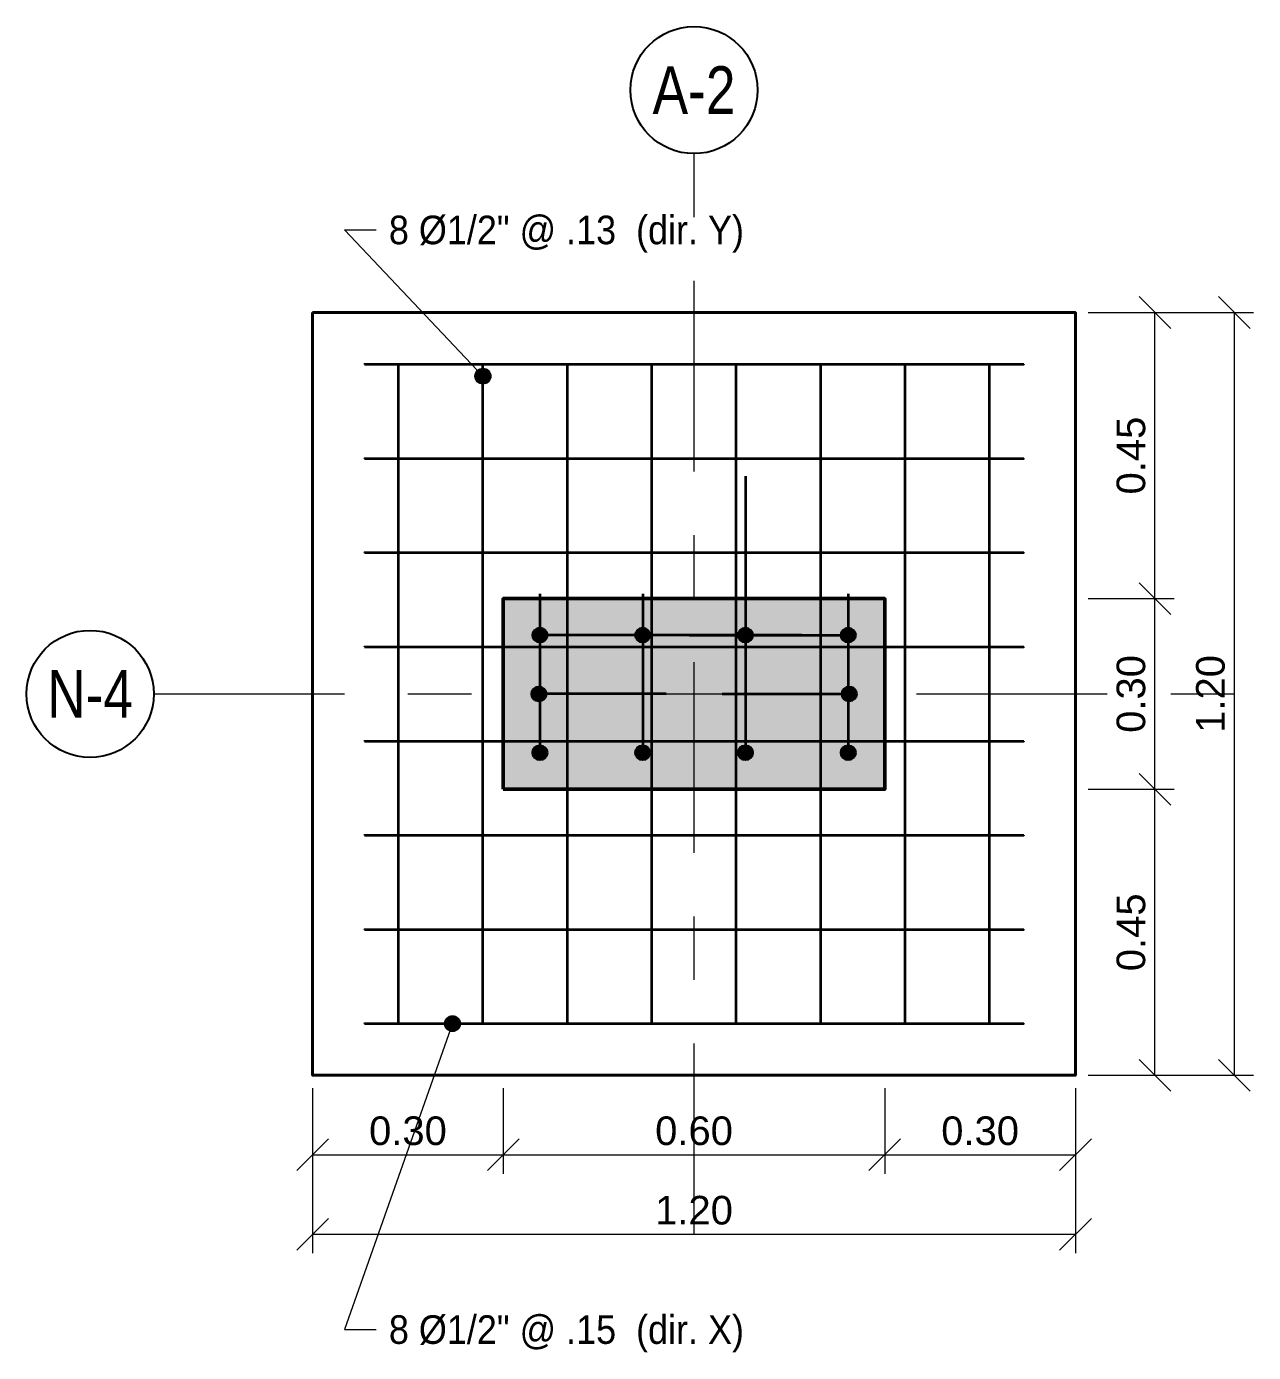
# Model space of a CAD drawing. Header units: metres. Extents: x -2 to 410, y -3 to 21.
# Drawn here: x 99.55 to 101.48, y -0.436 to 1.65 of the extents above; entities that cross this region are included whole.
import ezdxf
from ezdxf.enums import TextEntityAlignment as Align

# ---------------------------------------------------------------- set-up
doc = ezdxf.new("R2010")
doc.units = ezdxf.units.M
doc.linetypes.add('EJE25', pattern=[0.4375, 0.3, -0.05, 0.0375, -0.05])
for name, color, linetype, lineweight in [('E-ACERO', 1, 'Continuous', 35), ('E-ACERO-TXT', 7, 'Continuous', 18), ('E-COLUMNA', 7, 'Continuous', 50), ('E-COLUMNA-ACH', 252, 'Continuous', 0), ('E-COTA', 7, 'Continuous', 13), ('E-EJES', 1, 'Continuous', 18), ('E-EJES-ID', 7, 'Continuous', 25), ('E-ZAPATA', 7, 'Continuous', 40)]:
    doc.layers.add(name, color=color, linetype=linetype, lineweight=lineweight)
doc.styles.add('ARIAL', font='arial.ttf')
doc.dimstyles.new('COTA25', dxfattribs={"dimtxt": 0.045, "dimasz": 0.03, "dimexe": 0.03, "dimexo": 0.02, "dimgap": 0.015, "dimtad": 1, "dimzin": 0, "dimdsep": 46, "dimtxsty": 'ARIAL', "dimtsz": 0.025, "dimcen": 2.5, "dimclrd": 7, "dimclre": 7, "dimclrt": 7, "dimazin": 3, "dimtfac": 1, "dimtmove": 2, "dimatfit": 3, "dimlwd": 13, "dimlwe": 13})

msp = doc.modelspace()

# ---------------------------------------------------------------- hatches: boundary and pattern name
at = {"layer": 'E-ACERO'}
h = msp.add_hatch(color=256, dxfattribs=at)
edge = h.paths.add_edge_path()
edge.add_arc((100.3575, 0.6925), 0.0113, 0, 360)
h = msp.add_hatch(color=256, dxfattribs=at)
edge = h.paths.add_edge_path()
edge.add_arc((100.5192, 0.6925), 0.0113, 0, 360)
h = msp.add_hatch(color=256, dxfattribs=at)
edge = h.paths.add_edge_path()
edge.add_arc((100.6808, 0.6925), 0.0113, 0, 360)
h = msp.add_hatch(color=256, dxfattribs=at)
edge = h.paths.add_edge_path()
edge.add_arc((100.8425, 0.6925), 0.0113, 0, 360)
h = msp.add_hatch(color=256, dxfattribs=at)
edge = h.paths.add_edge_path()
edge.add_arc((100.3559, 0.6), 0.0113, 0, 360)
h = msp.add_hatch(color=256, dxfattribs=at)
edge = h.paths.add_edge_path()
edge.add_arc((100.8441, 0.6), 0.0113, 0, 360)
h = msp.add_hatch(color=256, dxfattribs=at)
edge = h.paths.add_edge_path()
edge.add_arc((100.3575, 0.5075), 0.0113, 0, 360)
h = msp.add_hatch(color=256, dxfattribs=at)
edge = h.paths.add_edge_path()
edge.add_arc((100.5192, 0.5075), 0.0113, 0, 360)
h = msp.add_hatch(color=256, dxfattribs=at)
edge = h.paths.add_edge_path()
edge.add_arc((100.6808, 0.5075), 0.0113, 0, 360)
h = msp.add_hatch(color=256, dxfattribs=at)
edge = h.paths.add_edge_path()
edge.add_arc((100.8425, 0.5075), 0.0113, 0, 360)
at = {"layer": 'E-ACERO-TXT'}
h = msp.add_hatch(color=256, dxfattribs=at)
edge = h.paths.add_edge_path()
edge.add_arc((100.2679, 1.1), 0.0125, 0, 360)
h = msp.add_hatch(color=256, dxfattribs=at)
edge = h.paths.add_edge_path()
edge.add_arc((100.22, 0.0813), 0.0125, 0, 360)
at = {"layer": 'E-COLUMNA-ACH'}
msp.add_hatch(color=256, dxfattribs=at).paths.add_polyline_path([(100.3, 0.45), (100.3, 0.75), (100.9, 0.75), (100.9, 0.45)])

# ---------------------------------------------------------------- linework, layer by layer
at = {"layer": 'E-ACERO'}
for points in [[(100.0814, 1.1186), (100.0814, 1.1186), (100.0944, 1.1186), (100.1258, 1.1186), (101.0742, 1.1186), (101.1056, 1.1186), (101.1187, 1.1186), (101.1187, 1.1186)], [(100.135, 0.0813), (100.135, 0.0813), (100.135, 0.0944), (100.135, 0.1258), (100.135, 1.0742), (100.135, 1.1056), (100.135, 1.1186), (100.135, 1.1186)], [(100.2679, 0.0813), (100.2679, 0.0813), (100.2679, 0.0944), (100.2679, 0.1258), (100.2679, 1.0742), (100.2679, 1.1056), (100.2679, 1.1186), (100.2679, 1.1186)], [(100.4007, 0.0813), (100.4007, 0.0813), (100.4007, 0.0944), (100.4007, 0.1258), (100.4007, 1.0742), (100.4007, 1.1056), (100.4007, 1.1186), (100.4007, 1.1186)], [(100.5336, 0.0813), (100.5336, 0.0813), (100.5336, 0.0944), (100.5336, 0.1258), (100.5336, 1.0742), (100.5336, 1.1056), (100.5336, 1.1186), (100.5336, 1.1186)], [(100.6664, 0.0813), (100.6664, 0.0813), (100.6664, 0.0944), (100.6664, 0.1258), (100.6664, 1.0742), (100.6664, 1.1056), (100.6664, 1.1186), (100.6664, 1.1186)], [(100.7993, 0.0813), (100.7993, 0.0813), (100.7993, 0.0944), (100.7993, 0.1258), (100.7993, 1.0742), (100.7993, 1.1056), (100.7993, 1.1186), (100.7993, 1.1186)], [(100.9321, 0.0813), (100.9321, 0.0813), (100.9321, 0.0944), (100.9321, 0.1258), (100.9321, 1.0742), (100.9321, 1.1056), (100.9321, 1.1186), (100.9321, 1.1186)], [(101.065, 0.0813), (101.065, 0.0813), (101.065, 0.0944), (101.065, 0.1258), (101.065, 1.0742), (101.065, 1.1056), (101.065, 1.1186), (101.065, 1.1186)], [(100.0814, 0.9705), (100.0814, 0.9705), (100.0944, 0.9705), (100.1258, 0.9705), (101.0742, 0.9705), (101.1056, 0.9705), (101.1187, 0.9705), (101.1187, 0.9705)], [(100.6808, 0.9425), (100.6808, 0.7481), (100.6808, 0.7088), (100.6808, 0.6925)], [(100.0814, 0.8223), (100.0814, 0.8223), (100.0944, 0.8223), (100.1258, 0.8223), (101.0742, 0.8223), (101.1056, 0.8223), (101.1187, 0.8223), (101.1187, 0.8223)], [(100.3575, 0.7575), (100.3575, 0.563), (100.3575, 0.5237), (100.3575, 0.5075)], [(100.5192, 0.7575), (100.5192, 0.563), (100.5192, 0.5237), (100.5192, 0.5075)], [(100.6808, 0.7575), (100.6808, 0.563), (100.6808, 0.5237), (100.6808, 0.5075)], [(100.8425, 0.7575), (100.8425, 0.563), (100.8425, 0.5237), (100.8425, 0.5075)], [(100.6075, 0.6925), (100.413, 0.6925), (100.3737, 0.6925), (100.3575, 0.6925)], [(100.7692, 0.6925), (100.5747, 0.6925), (100.5354, 0.6925), (100.5192, 0.6925)], [(100.5925, 0.6925), (100.787, 0.6925), (100.8263, 0.6925), (100.8425, 0.6925)], [(100.0814, 0.6741), (100.0814, 0.6741), (100.0944, 0.6741), (100.1258, 0.6741), (101.0742, 0.6741), (101.1056, 0.6741), (101.1187, 0.6741), (101.1187, 0.6741)], [(100.5559, 0.6), (100.4003, 0.6), (100.3689, 0.6), (100.3559, 0.6)], [(100.6441, 0.6), (100.7997, 0.6), (100.8311, 0.6), (100.8441, 0.6)], [(100.0814, 0.5259), (100.0814, 0.5259), (100.0944, 0.5259), (100.1258, 0.5259), (101.0742, 0.5259), (101.1056, 0.5259), (101.1187, 0.5259), (101.1187, 0.5259)], [(100.0814, 0.3777), (100.0814, 0.3777), (100.0944, 0.3777), (100.1258, 0.3777), (101.0742, 0.3777), (101.1056, 0.3777), (101.1187, 0.3777), (101.1187, 0.3777)], [(100.0814, 0.2295), (100.0814, 0.2295), (100.0944, 0.2295), (100.1258, 0.2295), (101.0742, 0.2295), (101.1056, 0.2295), (101.1187, 0.2295), (101.1187, 0.2295)], [(100.0814, 0.0813), (100.0814, 0.0813), (100.0944, 0.0813), (100.1258, 0.0813), (101.0742, 0.0813), (101.1056, 0.0813), (101.1187, 0.0813), (101.1187, 0.0813)]]:
    msp.add_lwpolyline(points, dxfattribs=at)
for centre in [(100.3575, 0.6925), (100.5192, 0.6925), (100.6808, 0.6925), (100.8425, 0.6925), (100.3559, 0.6), (100.8441, 0.6), (100.3575, 0.5075), (100.5192, 0.5075), (100.6808, 0.5075), (100.8425, 0.5075)]:
    msp.add_circle(centre, 0.0113, dxfattribs=at)
at = {"layer": 'E-ACERO-TXT'}
for points in [[(100.2679, 1.1), (100.05, 1.33), (100.1, 1.33)], [(100.22, 0.0813), (100.05, -0.4), (100.1, -0.4)]]:
    msp.add_lwpolyline(points, dxfattribs=at)
for centre in [(100.2679, 1.1), (100.22, 0.0813)]:
    msp.add_circle(centre, 0.0125, dxfattribs=at)
at = {"layer": 'E-COLUMNA'}
msp.add_lwpolyline([(100.3, 0.45), (100.3, 0.75), (100.9, 0.75), (100.9, 0.45)], close=True, dxfattribs=at)
at = {"layer": 'E-EJES', "linetype": 'EJE25'}
for p, q in [((100.6, -0.25), (100.6, 1.45)), ((99.75, 0.6), (101.45, 0.6))]:
    msp.add_line(p, q, dxfattribs=at)
at = {"layer": 'E-EJES-ID'}
for centre in [(100.6, 1.55), (99.65, 0.6)]:
    msp.add_circle(centre, 0.1, dxfattribs=at)
at = {"layer": 'E-ZAPATA'}
msp.add_lwpolyline([(100, 1.2), (101.2, 1.2), (101.2, 0), (100, 0)], close=True, dxfattribs=at)

# ---------------------------------------------------------------- texts
at = {"layer": 'E-ACERO-TXT', "style": 'ARIAL', "width": 0.9}
for s, p in [('8 Ø1/2" @ .13  (dir. Y)', (100.12, 1.33)), ('8 Ø1/2" @ .15  (dir. X)', (100.12, -0.4))]:
    msp.add_text(s, height=0.045, dxfattribs=at).set_placement(p, align=Align.MIDDLE_LEFT)
at = {"layer": 'E-EJES-ID', "style": 'ARIAL', "width": 0.8}
for s, p in [('A-2', (100.6, 1.55)), ('N-4', (99.65, 0.6))]:
    msp.add_text(s, height=0.075, dxfattribs=at).set_placement(p, align=Align.MIDDLE_CENTER)

# ---------------------------------------------------------------- dimensions: what is measured, and where the dimension line sits
at = {"layer": 'E-COTA'}
for base, p1, p2 in [((101.325, 0.75), (101.2, 0.75), (101.2, 1.2)), ((101.45, 0), (101.2, 0), (101.2, 1.2)), ((101.325, 0.45), (101.2, 0.45), (101.2, 0.75)), ((101.325, 0), (101.2, 0), (101.2, 0.45))]:
    msp.add_linear_dim(base=base, p1=p1, p2=p2, angle=90, dimstyle='COTA25', override={"dimdec": 2}, dxfattribs=at).render()
for base, p1, p2 in [((100, -0.125), (100, 0), (100.3, 0)), ((100, -0.25), (100, 0), (101.2, 0)), ((100.3, -0.125), (100.3, 0), (100.9, 0)), ((100.9, -0.125), (100.9, 0), (101.2, 0))]:
    msp.add_linear_dim(base=base, p1=p1, p2=p2, dimstyle='COTA25', override={"dimdec": 2}, dxfattribs=at).render()

doc.saveas('drawing.dxf')
